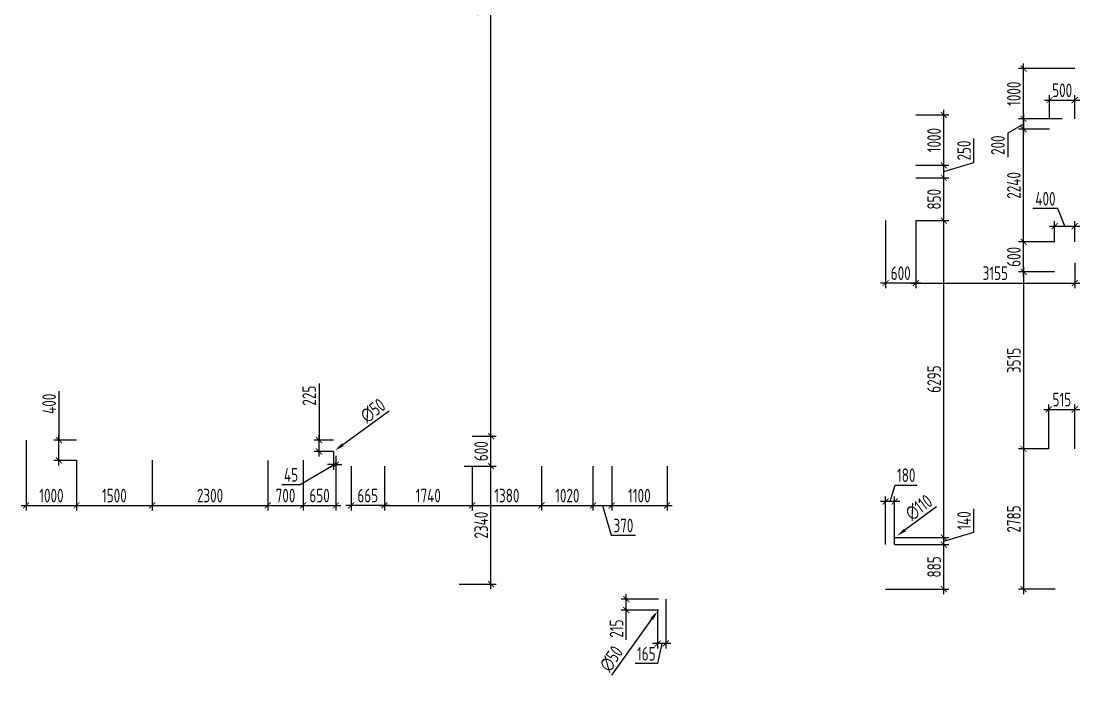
# Model space of a CAD drawing. Header units: millimetres. Extents: x -346952 to 536090, y 55086 to 131231.
# Drawn here: x 58072 to 79092, y 59853 to 72939 of the extents above; entities that cross this region are included whole.
import ezdxf

# ---------------------------------------------------------------- set-up
doc = ezdxf.new("R2010")
doc.units = ezdxf.units.MM
doc.layers.add('РАЗМЕРЫ КРОВЛИ ОВ', color=204, linetype='Continuous')
doc.layers.get('0').off()
doc.styles.add('ISOCPEUR', font='isocpeur.ttf', dxfattribs={"width": 0.7})
doc.dimstyles.new('R_100', dxfattribs={"dimtxt": 270, "dimasz": 120, "dimexe": 100, "dimexo": 0, "dimgap": 60, "dimtad": 1, "dimdec": 0, "dimrnd": 5, "dimzin": 0, "dimdsep": 46, "dimtxsty": 'ISOCPEUR', "dimblk": 'ARCHTICK', "dimcen": 0, "dimdle": 100, "dimclrd": 256, "dimclre": 256, "dimclrt": 256, "dimadec": 0, "dimazin": 0, "dimtfac": 2, "dimtdec": 0, "dimtofl": 0, "dimtmove": 1, "dimatfit": 3, "dimfxl": 1, "dimtvp": 3, "dimtolj": 1, "dimtzin": 0, "dimarcsym": 0})

# ---------------------------------------------------------------- blocks, each defined once
blk = doc.blocks.new('_ArchTick')
at = {"color": 0, "linetype": 'ByBlock', "const_width": 0.15}
blk.add_lwpolyline([(-0.5, -0.5), (0.5, 0.5)], dxfattribs=at)
blk = doc.blocks.new('*D2872')
at = {"layer": 'РАЗМЕРЫ КРОВЛИ ОВ', "lineweight": -2, "transparency": 16777216}
for p, q in [((58172, 64616), (58172, 63219)), ((59173, 64215), (59173, 63219)), ((58072, 63319), (59273, 63319))]:
    blk.add_line(p, q, dxfattribs=at)
at = {"layer": 'РАЗМЕРЫ КРОВЛИ ОВ', "lineweight": -2, "transparency": 16777216, "xscale": 120, "yscale": 120, "zscale": 120, "rotation": 180}
blk.add_blockref('_ArchTick', (58172, 63319), dxfattribs=at)
at = {"layer": 'РАЗМЕРЫ КРОВЛИ ОВ', "lineweight": -2, "transparency": 16777216, "xscale": 120, "yscale": 120, "zscale": 120}
blk.add_blockref('_ArchTick', (59173, 63319), dxfattribs=at)
at = {"layer": 'РАЗМЕРЫ КРОВЛИ ОВ', "transparency": 16777216, "insert": (58673, 63514), "char_height": 270, "attachment_point": 5, "style": 'ISOCPEUR'}
blk.add_mtext('\\A1;1000', dxfattribs=at)
blk = doc.blocks.new('*D2873')
at = {"layer": 'РАЗМЕРЫ КРОВЛИ ОВ', "lineweight": -2, "transparency": 16777216}
for p, q in [((59173, 64215), (59173, 63219)), ((60672, 64215), (60672, 63219)), ((59073, 63319), (60772, 63319))]:
    blk.add_line(p, q, dxfattribs=at)
at = {"layer": 'РАЗМЕРЫ КРОВЛИ ОВ', "lineweight": -2, "transparency": 16777216, "xscale": 120, "yscale": 120, "zscale": 120, "rotation": 180}
blk.add_blockref('_ArchTick', (59173, 63319), dxfattribs=at)
at = {"layer": 'РАЗМЕРЫ КРОВЛИ ОВ', "lineweight": -2, "transparency": 16777216, "xscale": 120, "yscale": 120, "zscale": 120}
blk.add_blockref('_ArchTick', (60672, 63319), dxfattribs=at)
at = {"layer": 'РАЗМЕРЫ КРОВЛИ ОВ', "transparency": 16777216, "insert": (59923, 63514), "char_height": 270, "attachment_point": 5, "style": 'ISOCPEUR'}
blk.add_mtext('\\A1;1500', dxfattribs=at)
blk = doc.blocks.new('*D2874')
at = {"layer": 'РАЗМЕРЫ КРОВЛИ ОВ', "lineweight": -2, "transparency": 16777216}
for p, q in [((60672, 64215), (60672, 63219)), ((62971, 64213), (62971, 63219)), ((60572, 63319), (63071, 63319))]:
    blk.add_line(p, q, dxfattribs=at)
at = {"layer": 'РАЗМЕРЫ КРОВЛИ ОВ', "lineweight": -2, "transparency": 16777216, "xscale": 120, "yscale": 120, "zscale": 120, "rotation": 180}
blk.add_blockref('_ArchTick', (60672, 63319), dxfattribs=at)
at = {"layer": 'РАЗМЕРЫ КРОВЛИ ОВ', "lineweight": -2, "transparency": 16777216, "xscale": 120, "yscale": 120, "zscale": 120}
blk.add_blockref('_ArchTick', (62971, 63319), dxfattribs=at)
at = {"layer": 'РАЗМЕРЫ КРОВЛИ ОВ', "transparency": 16777216, "insert": (61822, 63514), "char_height": 270, "attachment_point": 5, "style": 'ISOCPEUR'}
blk.add_mtext('\\A1;2300', dxfattribs=at)
blk = doc.blocks.new('*D2875')
at = {"layer": 'РАЗМЕРЫ КРОВЛИ ОВ', "lineweight": -2, "transparency": 16777216}
for p, q in [((62971, 64213), (62971, 63219)), ((63671, 64215), (63671, 63219)), ((62871, 63319), (63771, 63319))]:
    blk.add_line(p, q, dxfattribs=at)
at = {"layer": 'РАЗМЕРЫ КРОВЛИ ОВ', "lineweight": -2, "transparency": 16777216, "xscale": 120, "yscale": 120, "zscale": 120, "rotation": 180}
blk.add_blockref('_ArchTick', (62971, 63319), dxfattribs=at)
at = {"layer": 'РАЗМЕРЫ КРОВЛИ ОВ', "lineweight": -2, "transparency": 16777216, "xscale": 120, "yscale": 120, "zscale": 120}
blk.add_blockref('_ArchTick', (63671, 63319), dxfattribs=at)
at = {"layer": 'РАЗМЕРЫ КРОВЛИ ОВ', "transparency": 16777216, "insert": (63321, 63514), "char_height": 270, "attachment_point": 5, "style": 'ISOCPEUR'}
blk.add_mtext('\\A1;700', dxfattribs=at)
blk = doc.blocks.new('*D2876')
at = {"layer": 'РАЗМЕРЫ КРОВЛИ ОВ', "lineweight": -2, "transparency": 16777216}
for p, q in [((63671, 64215), (63671, 63219)), ((64322, 64197), (64322, 63219)), ((63571, 63319), (64422, 63319))]:
    blk.add_line(p, q, dxfattribs=at)
at = {"layer": 'РАЗМЕРЫ КРОВЛИ ОВ', "lineweight": -2, "transparency": 16777216, "xscale": 120, "yscale": 120, "zscale": 120, "rotation": 180}
blk.add_blockref('_ArchTick', (63671, 63319), dxfattribs=at)
at = {"layer": 'РАЗМЕРЫ КРОВЛИ ОВ', "lineweight": -2, "transparency": 16777216, "xscale": 120, "yscale": 120, "zscale": 120}
blk.add_blockref('_ArchTick', (64322, 63319), dxfattribs=at)
at = {"layer": 'РАЗМЕРЫ КРОВЛИ ОВ', "transparency": 16777216, "insert": (63997, 63514), "char_height": 270, "attachment_point": 5, "style": 'ISOCPEUR'}
blk.add_mtext('\\A1;650', dxfattribs=at)
blk = doc.blocks.new('*D2877')
at = {"layer": 'РАЗМЕРЫ КРОВЛИ ОВ', "lineweight": -2, "transparency": 16777216}
for p, q in [((58823, 65587), (58823, 64615)), ((59172, 64615), (58723, 64615)), ((58823, 64113), (58823, 64715)), ((59172, 64213), (58723, 64213))]:
    blk.add_line(p, q, dxfattribs=at)
at = {"layer": 'РАЗМЕРЫ КРОВЛИ ОВ', "lineweight": -2, "transparency": 16777216, "xscale": 120, "yscale": 120, "zscale": 120}
for p, rotation in [((58823, 64615), 90), ((58823, 64213), 270)]:
    blk.add_blockref('_ArchTick', p, dxfattribs=dict(at, rotation=rotation))
at = {"layer": 'РАЗМЕРЫ КРОВЛИ ОВ', "transparency": 16777216, "insert": (58628, 65338), "char_height": 270, "attachment_point": 5, "rotation": 90, "style": 'ISOCPEUR'}
blk.add_mtext('\\A1;400', dxfattribs=at)
blk = doc.blocks.new('*D2878')
at = {"layer": 'РАЗМЕРЫ КРОВЛИ ОВ', "lineweight": -2, "transparency": 16777216}
for p, q in [((63987, 65738), (63987, 64616)), ((64276, 64616), (63887, 64616)), ((63987, 64290), (63987, 64716)), ((64276, 64390), (63887, 64390))]:
    blk.add_line(p, q, dxfattribs=at)
at = {"layer": 'РАЗМЕРЫ КРОВЛИ ОВ', "lineweight": -2, "transparency": 16777216, "xscale": 120, "yscale": 120, "zscale": 120}
for p, rotation in [((63987, 64616), 90), ((63987, 64390), 270)]:
    blk.add_blockref('_ArchTick', p, dxfattribs=dict(at, rotation=rotation))
at = {"layer": 'РАЗМЕРЫ КРОВЛИ ОВ', "transparency": 16777216, "insert": (63792, 65498), "char_height": 270, "attachment_point": 5, "rotation": 90, "style": 'ISOCPEUR'}
blk.add_mtext('\\A1;225', dxfattribs=at)
blk = doc.blocks.new('*D2961')
at = {"layer": 'РАЗМЕРЫ КРОВЛИ ОВ', "lineweight": -2, "transparency": 16777216}
for p, q in [((64276, 64390), (64276, 64028)), ((64299, 64128), (63614, 63730)), ((64276, 64128), (64156, 64128)), ((64276, 64128), (64322, 64128)), ((64322, 64303), (64322, 64028)), ((64322, 64128), (64442, 64128)), ((63614, 63730), (63248, 63730))]:
    blk.add_line(p, q, dxfattribs=at)
at = {"layer": 'РАЗМЕРЫ КРОВЛИ ОВ', "lineweight": -2, "transparency": 16777216, "xscale": 120, "yscale": 120, "zscale": 120}
blk.add_blockref('_ArchTick', (64276, 64128), dxfattribs=at)
at = {"layer": 'РАЗМЕРЫ КРОВЛИ ОВ', "lineweight": -2, "transparency": 16777216, "xscale": 120, "yscale": 120, "zscale": 120, "rotation": 180}
blk.add_blockref('_ArchTick', (64322, 64128), dxfattribs=at)
at = {"layer": 'РАЗМЕРЫ КРОВЛИ ОВ', "transparency": 16777216, "insert": (63431, 63925), "char_height": 270, "attachment_point": 5, "style": 'ISOCPEUR'}
blk.add_mtext('\\A1;45', dxfattribs=at)
blk = doc.blocks.new('*D2962')
at = {"layer": 'РАЗМЕРЫ КРОВЛИ ОВ', "lineweight": -2, "transparency": 16777216}
for p, q in [((64622, 64096), (64622, 63219)), ((65286, 64096), (65286, 63219)), ((65386, 63319), (64522, 63319))]:
    blk.add_line(p, q, dxfattribs=at)
at = {"layer": 'РАЗМЕРЫ КРОВЛИ ОВ', "lineweight": -2, "transparency": 16777216, "xscale": 120, "yscale": 120, "zscale": 120, "rotation": 180}
blk.add_blockref('_ArchTick', (64622, 63319), dxfattribs=at)
at = {"layer": 'РАЗМЕРЫ КРОВЛИ ОВ', "lineweight": -2, "transparency": 16777216, "xscale": 120, "yscale": 120, "zscale": 120}
blk.add_blockref('_ArchTick', (65286, 63319), dxfattribs=at)
at = {"layer": 'РАЗМЕРЫ КРОВЛИ ОВ', "transparency": 16777216, "insert": (64954, 63514), "char_height": 270, "attachment_point": 5, "style": 'ISOCPEUR'}
blk.add_mtext('\\A1;665', dxfattribs=at)
blk = doc.blocks.new('*D2963')
at = {"layer": 'РАЗМЕРЫ КРОВЛИ ОВ', "lineweight": -2, "transparency": 16777216}
for p, q in [((65286, 64096), (65286, 63219)), ((67026, 64096), (67026, 63219)), ((65186, 63319), (67126, 63319))]:
    blk.add_line(p, q, dxfattribs=at)
at = {"layer": 'РАЗМЕРЫ КРОВЛИ ОВ', "lineweight": -2, "transparency": 16777216, "xscale": 120, "yscale": 120, "zscale": 120, "rotation": 180}
blk.add_blockref('_ArchTick', (65286, 63319), dxfattribs=at)
at = {"layer": 'РАЗМЕРЫ КРОВЛИ ОВ', "lineweight": -2, "transparency": 16777216, "xscale": 120, "yscale": 120, "zscale": 120}
blk.add_blockref('_ArchTick', (67026, 63319), dxfattribs=at)
at = {"layer": 'РАЗМЕРЫ КРОВЛИ ОВ', "transparency": 16777216, "insert": (66156, 63514), "char_height": 270, "attachment_point": 5, "style": 'ISOCPEUR'}
blk.add_mtext('\\A1;1740', dxfattribs=at)
blk = doc.blocks.new('*D2964')
at = {"layer": 'РАЗМЕРЫ КРОВЛИ ОВ', "lineweight": -2, "transparency": 16777216}
for p, q in [((67026, 64096), (67026, 63219)), ((68405, 64096), (68405, 63219)), ((66926, 63319), (68505, 63319))]:
    blk.add_line(p, q, dxfattribs=at)
at = {"layer": 'РАЗМЕРЫ КРОВЛИ ОВ', "lineweight": -2, "transparency": 16777216, "xscale": 120, "yscale": 120, "zscale": 120, "rotation": 180}
blk.add_blockref('_ArchTick', (67026, 63319), dxfattribs=at)
at = {"layer": 'РАЗМЕРЫ КРОВЛИ ОВ', "lineweight": -2, "transparency": 16777216, "xscale": 120, "yscale": 120, "zscale": 120}
blk.add_blockref('_ArchTick', (68405, 63319), dxfattribs=at)
at = {"layer": 'РАЗМЕРЫ КРОВЛИ ОВ', "transparency": 16777216, "insert": (67716, 63514), "char_height": 270, "attachment_point": 5, "style": 'ISOCPEUR'}
blk.add_mtext('\\A1;1380', dxfattribs=at)
blk = doc.blocks.new('*D2965')
at = {"layer": 'РАЗМЕРЫ КРОВЛИ ОВ', "lineweight": -2, "transparency": 16777216}
for p, q in [((68405, 64096), (68405, 63219)), ((69426, 64096), (69426, 63219)), ((68305, 63319), (69526, 63319))]:
    blk.add_line(p, q, dxfattribs=at)
at = {"layer": 'РАЗМЕРЫ КРОВЛИ ОВ', "lineweight": -2, "transparency": 16777216, "xscale": 120, "yscale": 120, "zscale": 120, "rotation": 180}
blk.add_blockref('_ArchTick', (68405, 63319), dxfattribs=at)
at = {"layer": 'РАЗМЕРЫ КРОВЛИ ОВ', "lineweight": -2, "transparency": 16777216, "xscale": 120, "yscale": 120, "zscale": 120}
blk.add_blockref('_ArchTick', (69426, 63319), dxfattribs=at)
at = {"layer": 'РАЗМЕРЫ КРОВЛИ ОВ', "transparency": 16777216, "insert": (68916, 63514), "char_height": 270, "attachment_point": 5, "style": 'ISOCPEUR'}
blk.add_mtext('\\A1;1020', dxfattribs=at)
blk = doc.blocks.new('*D2966')
at = {"layer": 'РАЗМЕРЫ КРОВЛИ ОВ', "lineweight": -2, "transparency": 16777216}
for p, q in [((69426, 64096), (69426, 63219)), ((69797, 64096), (69797, 63219)), ((69326, 63319), (69897, 63319)), ((69612, 63319), (69790, 62724)), ((69790, 62724), (70270, 62724))]:
    blk.add_line(p, q, dxfattribs=at)
at = {"layer": 'РАЗМЕРЫ КРОВЛИ ОВ', "lineweight": -2, "transparency": 16777216, "xscale": 120, "yscale": 120, "zscale": 120, "rotation": 180}
blk.add_blockref('_ArchTick', (69426, 63319), dxfattribs=at)
at = {"layer": 'РАЗМЕРЫ КРОВЛИ ОВ', "lineweight": -2, "transparency": 16777216, "xscale": 120, "yscale": 120, "zscale": 120}
blk.add_blockref('_ArchTick', (69797, 63319), dxfattribs=at)
at = {"layer": 'РАЗМЕРЫ КРОВЛИ ОВ', "transparency": 16777216, "insert": (70030, 62919), "char_height": 270, "attachment_point": 5, "style": 'ISOCPEUR'}
blk.add_mtext('\\A1;370', dxfattribs=at)
blk = doc.blocks.new('*D2967')
at = {"layer": 'РАЗМЕРЫ КРОВЛИ ОВ', "lineweight": -2, "transparency": 16777216}
for p, q in [((69797, 64096), (69797, 63219)), ((70897, 64096), (70897, 63219)), ((69697, 63319), (70997, 63319))]:
    blk.add_line(p, q, dxfattribs=at)
at = {"layer": 'РАЗМЕРЫ КРОВЛИ ОВ', "lineweight": -2, "transparency": 16777216, "xscale": 120, "yscale": 120, "zscale": 120, "rotation": 180}
blk.add_blockref('_ArchTick', (69797, 63319), dxfattribs=at)
at = {"layer": 'РАЗМЕРЫ КРОВЛИ ОВ', "lineweight": -2, "transparency": 16777216, "xscale": 120, "yscale": 120, "zscale": 120}
blk.add_blockref('_ArchTick', (70897, 63319), dxfattribs=at)
at = {"layer": 'РАЗМЕРЫ КРОВЛИ ОВ', "transparency": 16777216, "insert": (70347, 63514), "char_height": 270, "attachment_point": 5, "style": 'ISOCPEUR'}
blk.add_mtext('\\A1;1100', dxfattribs=at)
blk = doc.blocks.new('*D2968')
at = {"layer": 'РАЗМЕРЫ КРОВЛИ ОВ', "lineweight": -2, "transparency": 16777216}
for p, q in [((67401, 61656), (67401, 64196)), ((66871, 64096), (67501, 64096)), ((66767, 61756), (67501, 61756))]:
    blk.add_line(p, q, dxfattribs=at)
at = {"layer": 'РАЗМЕРЫ КРОВЛИ ОВ', "lineweight": -2, "transparency": 16777216, "xscale": 120, "yscale": 120, "zscale": 120}
for p, rotation in [((67401, 64096), 90), ((67401, 61756), 270)]:
    blk.add_blockref('_ArchTick', p, dxfattribs=dict(at, rotation=rotation))
at = {"layer": 'РАЗМЕРЫ КРОВЛИ ОВ', "transparency": 16777216, "insert": (67206, 62926), "char_height": 270, "attachment_point": 5, "rotation": 90, "style": 'ISOCPEUR'}
blk.add_mtext('\\A1;2340', dxfattribs=at)
blk = doc.blocks.new('*D2969')
at = {"layer": 'РАЗМЕРЫ КРОВЛИ ОВ', "lineweight": -2, "transparency": 16777216}
for p, q in [((67401, 63996), (67401, 64796)), ((67026, 64696), (67501, 64696)), ((66871, 64096), (67501, 64096))]:
    blk.add_line(p, q, dxfattribs=at)
at = {"layer": 'РАЗМЕРЫ КРОВЛИ ОВ', "lineweight": -2, "transparency": 16777216, "xscale": 120, "yscale": 120, "zscale": 120}
for p, rotation in [((67401, 64696), 90), ((67401, 64096), 270)]:
    blk.add_blockref('_ArchTick', p, dxfattribs=dict(at, rotation=rotation))
at = {"layer": 'РАЗМЕРЫ КРОВЛИ ОВ', "transparency": 16777216, "insert": (67206, 64396), "char_height": 270, "attachment_point": 5, "rotation": 90, "style": 'ISOCPEUR'}
blk.add_mtext('\\A1;600', dxfattribs=at)
blk = doc.blocks.new('*D2879')
at = {"layer": 'РАЗМЕРЫ КРОВЛИ ОВ', "lineweight": -2, "transparency": 16777216}
for p, q in [((66872, 82033), (67501, 82033)), ((67401, 64596), (67401, 82133)), ((67026, 64696), (67501, 64696))]:
    blk.add_line(p, q, dxfattribs=at)
at = {"layer": 'РАЗМЕРЫ КРОВЛИ ОВ', "lineweight": -2, "transparency": 16777216, "xscale": 120, "yscale": 120, "zscale": 120}
for p, rotation in [((67401, 82033), 90), ((67401, 64696), 270)]:
    blk.add_blockref('_ArchTick', p, dxfattribs=dict(at, rotation=rotation))
at = {"layer": 'РАЗМЕРЫ КРОВЛИ ОВ', "transparency": 16777216, "insert": (67206, 73365), "char_height": 270, "attachment_point": 5, "rotation": 90, "style": 'ISOCPEUR'}
blk.add_mtext('\\A1;17340', dxfattribs=at)
blk = doc.blocks.new('*D2896')
at = {"layer": 'РАЗМЕРЫ КРОВЛИ ОВ', "lineweight": -2, "transparency": 16777216}
for p, q in [((75416, 62539), (76493, 62539)), ((76393, 61556), (76393, 62639)), ((75237, 61656), (76493, 61656))]:
    blk.add_line(p, q, dxfattribs=at)
at = {"layer": 'РАЗМЕРЫ КРОВЛИ ОВ', "lineweight": -2, "transparency": 16777216, "xscale": 120, "yscale": 120, "zscale": 120}
for p, rotation in [((76393, 62539), 90), ((76393, 61656), 270)]:
    blk.add_blockref('_ArchTick', p, dxfattribs=dict(at, rotation=rotation))
at = {"layer": 'РАЗМЕРЫ КРОВЛИ ОВ', "transparency": 16777216, "insert": (76198, 62097), "char_height": 270, "attachment_point": 5, "rotation": 90, "style": 'ISOCPEUR'}
blk.add_mtext('\\A1;885', dxfattribs=at)
blk = doc.blocks.new('*D2882')
at = {"layer": 'РАЗМЕРЫ КРОВЛИ ОВ', "lineweight": -2, "transparency": 16777216}
for p, q in [((76988, 62788), (76988, 63248)), ((75416, 62679), (76493, 62679)), ((76393, 62609), (76988, 62788)), ((76393, 62439), (76393, 62779)), ((75416, 62539), (76493, 62539))]:
    blk.add_line(p, q, dxfattribs=at)
at = {"layer": 'РАЗМЕРЫ КРОВЛИ ОВ', "lineweight": -2, "transparency": 16777216, "xscale": 120, "yscale": 120, "zscale": 120}
for p, rotation in [((76393, 62679), 90), ((76393, 62539), 270)]:
    blk.add_blockref('_ArchTick', p, dxfattribs=dict(at, rotation=rotation))
at = {"layer": 'РАЗМЕРЫ КРОВЛИ ОВ', "transparency": 16777216, "insert": (76793, 63018), "char_height": 270, "attachment_point": 5, "rotation": 90, "style": 'ISOCPEUR'}
blk.add_mtext('\\A1;140', dxfattribs=at)
blk = doc.blocks.new('*D2883')
at = {"layer": 'РАЗМЕРЫ КРОВЛИ ОВ', "lineweight": -2, "transparency": 16777216}
for p, q in [((75837, 68976), (76493, 68976)), ((76393, 62579), (76393, 69076)), ((75416, 62679), (76493, 62679))]:
    blk.add_line(p, q, dxfattribs=at)
at = {"layer": 'РАЗМЕРЫ КРОВЛИ ОВ', "lineweight": -2, "transparency": 16777216, "xscale": 120, "yscale": 120, "zscale": 120}
for p, rotation in [((76393, 68976), 90), ((76393, 62679), 270)]:
    blk.add_blockref('_ArchTick', p, dxfattribs=dict(at, rotation=rotation))
at = {"layer": 'РАЗМЕРЫ КРОВЛИ ОВ', "transparency": 16777216, "insert": (76198, 65828), "char_height": 270, "attachment_point": 5, "rotation": 90, "style": 'ISOCPEUR'}
blk.add_mtext('\\A1;6295', dxfattribs=at)
blk = doc.blocks.new('*D2884')
at = {"layer": 'РАЗМЕРЫ КРОВЛИ ОВ', "lineweight": -2, "transparency": 16777216}
for p, q in [((75837, 69826), (76493, 69826)), ((76393, 68876), (76393, 69926)), ((75837, 68976), (76493, 68976))]:
    blk.add_line(p, q, dxfattribs=at)
at = {"layer": 'РАЗМЕРЫ КРОВЛИ ОВ', "lineweight": -2, "transparency": 16777216, "xscale": 120, "yscale": 120, "zscale": 120}
for p, rotation in [((76393, 69826), 90), ((76393, 68976), 270)]:
    blk.add_blockref('_ArchTick', p, dxfattribs=dict(at, rotation=rotation))
at = {"layer": 'РАЗМЕРЫ КРОВЛИ ОВ', "transparency": 16777216, "insert": (76198, 69401), "char_height": 270, "attachment_point": 5, "rotation": 90, "style": 'ISOCPEUR'}
blk.add_mtext('\\A1;850', dxfattribs=at)
blk = doc.blocks.new('*D2885')
at = {"layer": 'РАЗМЕРЫ КРОВЛИ ОВ', "lineweight": -2, "transparency": 16777216}
for p, q in [((76988, 70129), (76988, 70608)), ((75837, 70076), (76493, 70076)), ((76393, 69726), (76393, 70176)), ((76393, 69951), (76988, 70129)), ((75837, 69826), (76493, 69826))]:
    blk.add_line(p, q, dxfattribs=at)
at = {"layer": 'РАЗМЕРЫ КРОВЛИ ОВ', "lineweight": -2, "transparency": 16777216, "xscale": 120, "yscale": 120, "zscale": 120}
for p, rotation in [((76393, 70076), 90), ((76393, 69826), 270)]:
    blk.add_blockref('_ArchTick', p, dxfattribs=dict(at, rotation=rotation))
at = {"layer": 'РАЗМЕРЫ КРОВЛИ ОВ', "transparency": 16777216, "insert": (76793, 70369), "char_height": 270, "attachment_point": 5, "rotation": 90, "style": 'ISOCPEUR'}
blk.add_mtext('\\A1;250', dxfattribs=at)
blk = doc.blocks.new('*D2889')
at = {"layer": 'РАЗМЕРЫ КРОВЛИ ОВ', "lineweight": -2, "transparency": 16777216}
for p, q in [((75837, 71076), (76493, 71076)), ((76393, 69976), (76393, 71176)), ((75837, 70076), (76493, 70076))]:
    blk.add_line(p, q, dxfattribs=at)
at = {"layer": 'РАЗМЕРЫ КРОВЛИ ОВ', "lineweight": -2, "transparency": 16777216, "xscale": 120, "yscale": 120, "zscale": 120}
for p, rotation in [((76393, 71076), 90), ((76393, 70076), 270)]:
    blk.add_blockref('_ArchTick', p, dxfattribs=dict(at, rotation=rotation))
at = {"layer": 'РАЗМЕРЫ КРОВЛИ ОВ', "transparency": 16777216, "insert": (76198, 70576), "char_height": 270, "attachment_point": 5, "rotation": 90, "style": 'ISOCPEUR'}
blk.add_mtext('\\A1;1000', dxfattribs=at)
blk = doc.blocks.new('*D2890')
at = {"layer": 'РАЗМЕРЫ КРОВЛИ ОВ', "lineweight": -2, "transparency": 16777216}
for p, q in [((75237, 68976), (75237, 67637)), ((75837, 68976), (75837, 67637)), ((75937, 67737), (75137, 67737))]:
    blk.add_line(p, q, dxfattribs=at)
at = {"layer": 'РАЗМЕРЫ КРОВЛИ ОВ', "lineweight": -2, "transparency": 16777216, "xscale": 120, "yscale": 120, "zscale": 120, "rotation": 180}
blk.add_blockref('_ArchTick', (75237, 67737), dxfattribs=at)
at = {"layer": 'РАЗМЕРЫ КРОВЛИ ОВ', "lineweight": -2, "transparency": 16777216, "xscale": 120, "yscale": 120, "zscale": 120}
blk.add_blockref('_ArchTick', (75837, 67737), dxfattribs=at)
at = {"layer": 'РАЗМЕРЫ КРОВЛИ ОВ', "transparency": 16777216, "insert": (75537, 67932), "char_height": 270, "attachment_point": 5, "style": 'ISOCPEUR'}
blk.add_mtext('\\A1;600', dxfattribs=at)
blk = doc.blocks.new('*D2942')
at = {"layer": 'РАЗМЕРЫ КРОВЛИ ОВ', "lineweight": -2, "transparency": 16777216}
for p, q in [((75837, 68976), (75837, 67637)), ((78992, 68136), (78992, 67637)), ((75737, 67737), (79092, 67737))]:
    blk.add_line(p, q, dxfattribs=at)
at = {"layer": 'РАЗМЕРЫ КРОВЛИ ОВ', "lineweight": -2, "transparency": 16777216, "xscale": 120, "yscale": 120, "zscale": 120, "rotation": 180}
blk.add_blockref('_ArchTick', (75837, 67737), dxfattribs=at)
at = {"layer": 'РАЗМЕРЫ КРОВЛИ ОВ', "lineweight": -2, "transparency": 16777216, "xscale": 120, "yscale": 120, "zscale": 120}
blk.add_blockref('_ArchTick', (78992, 67737), dxfattribs=at)
at = {"layer": 'РАЗМЕРЫ КРОВЛИ ОВ', "transparency": 16777216, "insert": (77415, 67932), "char_height": 270, "attachment_point": 5, "style": 'ISOCPEUR'}
blk.add_mtext('\\A1;3155', dxfattribs=at)
blk = doc.blocks.new('*D2936')
at = {"layer": 'РАЗМЕРЫ КРОВЛИ ОВ', "lineweight": -2, "transparency": 16777216}
for p, q in [((70872, 61456), (70872, 60476)), ((70709, 61240), (70709, 60476)), ((70972, 60576), (70609, 60576)), ((70791, 60576), (70705, 60176)), ((70705, 60176), (70264, 60176))]:
    blk.add_line(p, q, dxfattribs=at)
at = {"layer": 'РАЗМЕРЫ КРОВЛИ ОВ', "lineweight": -2, "transparency": 16777216, "xscale": 120, "yscale": 120, "zscale": 120, "rotation": 180}
blk.add_blockref('_ArchTick', (70709, 60576), dxfattribs=at)
at = {"layer": 'РАЗМЕРЫ КРОВЛИ ОВ', "lineweight": -2, "transparency": 16777216, "xscale": 120, "yscale": 120, "zscale": 120}
blk.add_blockref('_ArchTick', (70872, 60576), dxfattribs=at)
at = {"layer": 'РАЗМЕРЫ КРОВЛИ ОВ', "transparency": 16777216, "insert": (70485, 60371), "char_height": 270, "attachment_point": 5, "style": 'ISOCPEUR'}
blk.add_mtext('\\A1;165', dxfattribs=at)
blk = doc.blocks.new('*D2937')
at = {"layer": 'РАЗМЕРЫ КРОВЛИ ОВ', "lineweight": -2, "transparency": 16777216}
for p, q in [((70724, 61456), (69988, 61456)), ((70088, 61140), (70088, 61556)), ((70724, 61240), (69988, 61240)), ((70088, 60651), (70088, 61240))]:
    blk.add_line(p, q, dxfattribs=at)
at = {"layer": 'РАЗМЕРЫ КРОВЛИ ОВ', "lineweight": -2, "transparency": 16777216, "xscale": 120, "yscale": 120, "zscale": 120}
for p, rotation in [((70088, 61456), 90), ((70088, 61240), 270)]:
    blk.add_blockref('_ArchTick', p, dxfattribs=dict(at, rotation=rotation))
at = {"layer": 'РАЗМЕРЫ КРОВЛИ ОВ', "transparency": 16777216, "insert": (69893, 60871), "char_height": 270, "attachment_point": 5, "rotation": 90, "style": 'ISOCPEUR'}
blk.add_mtext('\\A1;215', dxfattribs=at)
blk = doc.blocks.new('*D2934')
at = {"layer": 'РАЗМЕРЫ КРОВЛИ ОВ', "lineweight": -2, "transparency": 16777216}
for p, q in [((75327, 63398), (75424, 63723)), ((75424, 63723), (75866, 63723)), ((75237, 62539), (75237, 63498)), ((75416, 62539), (75416, 63498)), ((75516, 63398), (75137, 63398))]:
    blk.add_line(p, q, dxfattribs=at)
at = {"layer": 'РАЗМЕРЫ КРОВЛИ ОВ', "lineweight": -2, "transparency": 16777216, "xscale": 120, "yscale": 120, "zscale": 120, "rotation": 180}
blk.add_blockref('_ArchTick', (75237, 63398), dxfattribs=at)
at = {"layer": 'РАЗМЕРЫ КРОВЛИ ОВ', "lineweight": -2, "transparency": 16777216, "xscale": 120, "yscale": 120, "zscale": 120}
blk.add_blockref('_ArchTick', (75416, 63398), dxfattribs=at)
at = {"layer": 'РАЗМЕРЫ КРОВЛИ ОВ', "transparency": 16777216, "insert": (75645, 63918), "char_height": 270, "attachment_point": 5, "style": 'ISOCPEUR'}
blk.add_mtext('\\A1;180', dxfattribs=at)
blk = doc.blocks.new('*D3006')
at = {"layer": 'РАЗМЕРЫ КРОВЛИ ОВ', "lineweight": -2, "transparency": 16777216}
for p, q in [((77977, 64540), (77977, 61556)), ((78477, 64440), (77877, 64440)), ((78606, 61656), (77877, 61656))]:
    blk.add_line(p, q, dxfattribs=at)
at = {"layer": 'РАЗМЕРЫ КРОВЛИ ОВ', "lineweight": -2, "transparency": 16777216, "xscale": 120, "yscale": 120, "zscale": 120}
for p, rotation in [((77977, 64440), 90), ((77977, 61656), 270)]:
    blk.add_blockref('_ArchTick', p, dxfattribs=dict(at, rotation=rotation))
at = {"layer": 'РАЗМЕРЫ КРОВЛИ ОВ', "transparency": 16777216, "insert": (77782, 63048), "char_height": 270, "attachment_point": 5, "rotation": 90, "style": 'ISOCPEUR'}
blk.add_mtext('\\A1;2785', dxfattribs=at)
blk = doc.blocks.new('*D3005')
at = {"layer": 'РАЗМЕРЫ КРОВЛИ ОВ', "lineweight": -2, "transparency": 16777216}
for p, q in [((78377, 65226), (79092, 65226)), ((78477, 64440), (78477, 65326)), ((78992, 64440), (78992, 65326))]:
    blk.add_line(p, q, dxfattribs=at)
at = {"layer": 'РАЗМЕРЫ КРОВЛИ ОВ', "lineweight": -2, "transparency": 16777216, "xscale": 120, "yscale": 120, "zscale": 120, "rotation": 180}
blk.add_blockref('_ArchTick', (78477, 65226), dxfattribs=at)
at = {"layer": 'РАЗМЕРЫ КРОВЛИ ОВ', "lineweight": -2, "transparency": 16777216, "xscale": 120, "yscale": 120, "zscale": 120}
blk.add_blockref('_ArchTick', (78992, 65226), dxfattribs=at)
at = {"layer": 'РАЗМЕРЫ КРОВЛИ ОВ', "transparency": 16777216, "insert": (78735, 65421), "char_height": 270, "attachment_point": 5, "style": 'ISOCPEUR'}
blk.add_mtext('\\A1;515', dxfattribs=at)
blk = doc.blocks.new('*D3084')
at = {"layer": 'РАЗМЕРЫ КРОВЛИ ОВ', "lineweight": -2, "transparency": 16777216}
blk.add_line((65382, 65194), (64458, 64522), dxfattribs=at)
at = {"layer": 'РАЗМЕРЫ КРОВЛИ ОВ', "transparency": 16777216}
blk.add_solid([(64438, 64549), (64477, 64495), (64296, 64404)], dxfattribs=at)
at = {"layer": 'РАЗМЕРЫ КРОВЛИ ОВ', "transparency": 16777216, "insert": (65058, 65200), "char_height": 270, "attachment_point": 5, "rotation": 36.0131, "style": 'ISOCPEUR'}
blk.add_mtext('\\A1;∅50', dxfattribs=at)
blk = doc.blocks.new('*D3085')
at = {"layer": 'РАЗМЕРЫ КРОВЛИ ОВ', "lineweight": -2, "transparency": 16777216}
blk.add_line((69799, 59948), (70593, 61057), dxfattribs=at)
at = {"layer": 'РАЗМЕРЫ КРОВЛИ ОВ', "transparency": 16777216}
blk.add_solid([(70566, 61077), (70620, 61038), (70710, 61220)], dxfattribs=at)
at = {"layer": 'РАЗМЕРЫ КРОВЛИ ОВ', "transparency": 16777216, "insert": (69791, 60272), "char_height": 270, "attachment_point": 5, "rotation": 54.4017, "style": 'ISOCPEUR'}
blk.add_mtext('\\A1;∅50', dxfattribs=at)
blk = doc.blocks.new('*D3089')
at = {"layer": 'РАЗМЕРЫ КРОВЛИ ОВ', "lineweight": -2, "transparency": 16777216}
for p, q in [((78992, 71998), (77877, 71998)), ((77977, 70896), (77977, 72098)), ((78742, 70996), (77877, 70996))]:
    blk.add_line(p, q, dxfattribs=at)
at = {"layer": 'РАЗМЕРЫ КРОВЛИ ОВ', "lineweight": -2, "transparency": 16777216, "xscale": 120, "yscale": 120, "zscale": 120}
for p, rotation in [((77977, 71998), 90), ((77977, 70996), 270)]:
    blk.add_blockref('_ArchTick', p, dxfattribs=dict(at, rotation=rotation))
at = {"layer": 'РАЗМЕРЫ КРОВЛИ ОВ', "transparency": 16777216, "insert": (77782, 71497), "char_height": 270, "attachment_point": 5, "rotation": 90, "style": 'ISOCPEUR'}
blk.add_mtext('\\A1;1000', dxfattribs=at)
blk = doc.blocks.new('*D3090')
at = {"layer": 'РАЗМЕРЫ КРОВЛИ ОВ', "lineweight": -2, "transparency": 16777216}
for p, q in [((77977, 71096), (77977, 70695)), ((77977, 70896), (77660, 70714)), ((78742, 70996), (77877, 70996)), ((77660, 70714), (77660, 70235)), ((78492, 70795), (77877, 70795))]:
    blk.add_line(p, q, dxfattribs=at)
at = {"layer": 'РАЗМЕРЫ КРОВЛИ ОВ', "lineweight": -2, "transparency": 16777216, "xscale": 120, "yscale": 120, "zscale": 120}
for p, rotation in [((77977, 70996), 90), ((77977, 70795), 270)]:
    blk.add_blockref('_ArchTick', p, dxfattribs=dict(at, rotation=rotation))
at = {"layer": 'РАЗМЕРЫ КРОВЛИ ОВ', "transparency": 16777216, "insert": (77465, 70475), "char_height": 270, "attachment_point": 5, "rotation": 90, "style": 'ISOCPEUR'}
blk.add_mtext('\\A1;200', dxfattribs=at)
blk = doc.blocks.new('*D3091')
at = {"layer": 'РАЗМЕРЫ КРОВЛИ ОВ', "lineweight": -2, "transparency": 16777216}
for p, q in [((78591, 67957), (77877, 67957)), ((77977, 68057), (77977, 64340)), ((78477, 64440), (77877, 64440))]:
    blk.add_line(p, q, dxfattribs=at)
at = {"layer": 'РАЗМЕРЫ КРОВЛИ ОВ', "lineweight": -2, "transparency": 16777216, "xscale": 120, "yscale": 120, "zscale": 120}
for p, rotation in [((77977, 67957), 90), ((77977, 64440), 270)]:
    blk.add_blockref('_ArchTick', p, dxfattribs=dict(at, rotation=rotation))
at = {"layer": 'РАЗМЕРЫ КРОВЛИ ОВ', "transparency": 16777216, "insert": (77782, 66198), "char_height": 270, "attachment_point": 5, "rotation": 90, "style": 'ISOCPEUR'}
blk.add_mtext('\\A1;3515', dxfattribs=at)
blk = doc.blocks.new('*D3088')
at = {"layer": 'РАЗМЕРЫ КРОВЛИ ОВ', "lineweight": -2, "transparency": 16777216}
for p, q in [((78492, 70996), (78492, 71471)), ((78992, 70996), (78992, 71471)), ((78392, 71371), (79092, 71371))]:
    blk.add_line(p, q, dxfattribs=at)
at = {"layer": 'РАЗМЕРЫ КРОВЛИ ОВ', "lineweight": -2, "transparency": 16777216, "xscale": 120, "yscale": 120, "zscale": 120, "rotation": 180}
blk.add_blockref('_ArchTick', (78492, 71371), dxfattribs=at)
at = {"layer": 'РАЗМЕРЫ КРОВЛИ ОВ', "lineweight": -2, "transparency": 16777216, "xscale": 120, "yscale": 120, "zscale": 120}
blk.add_blockref('_ArchTick', (78992, 71371), dxfattribs=at)
at = {"layer": 'РАЗМЕРЫ КРОВЛИ ОВ', "transparency": 16777216, "insert": (78742, 71566), "char_height": 270, "attachment_point": 5, "style": 'ISOCPEUR'}
blk.add_mtext('\\A1;500', dxfattribs=at)
blk = doc.blocks.new('*D3105')
at = {"layer": 'РАЗМЕРЫ КРОВЛИ ОВ', "lineweight": -2, "transparency": 16777216}
blk.add_line((76245, 63289), (75622, 62830), dxfattribs=at)
at = {"layer": 'РАЗМЕРЫ КРОВЛИ ОВ', "transparency": 16777216}
blk.add_solid([(75602, 62857), (75641, 62804), (75460, 62712)], dxfattribs=at)
at = {"layer": 'РАЗМЕРЫ КРОВЛИ ОВ', "transparency": 16777216, "insert": (75898, 63276), "char_height": 270, "attachment_point": 5, "rotation": 36.3141, "style": 'ISOCPEUR'}
blk.add_mtext('\\A1;∅110', dxfattribs=at)
blk = doc.blocks.new('*D3106')
at = {"layer": 'РАЗМЕРЫ КРОВЛИ ОВ', "lineweight": -2, "transparency": 16777216}
for p, q in [((78591, 68557), (77877, 68557)), ((77977, 67857), (77977, 68657)), ((78591, 67957), (77877, 67957))]:
    blk.add_line(p, q, dxfattribs=at)
at = {"layer": 'РАЗМЕРЫ КРОВЛИ ОВ', "lineweight": -2, "transparency": 16777216, "xscale": 120, "yscale": 120, "zscale": 120}
for p, rotation in [((77977, 68557), 90), ((77977, 67957), 270)]:
    blk.add_blockref('_ArchTick', p, dxfattribs=dict(at, rotation=rotation))
at = {"layer": 'РАЗМЕРЫ КРОВЛИ ОВ', "transparency": 16777216, "insert": (77782, 68257), "char_height": 270, "attachment_point": 5, "rotation": 90, "style": 'ISOCPEUR'}
blk.add_mtext('\\A1;600', dxfattribs=at)
blk = doc.blocks.new('*D3107')
at = {"layer": 'РАЗМЕРЫ КРОВЛИ ОВ', "lineweight": -2, "transparency": 16777216}
for p, q in [((77977, 68457), (77977, 70895)), ((78492, 70795), (77877, 70795)), ((78591, 68557), (77877, 68557))]:
    blk.add_line(p, q, dxfattribs=at)
at = {"layer": 'РАЗМЕРЫ КРОВЛИ ОВ', "lineweight": -2, "transparency": 16777216, "xscale": 120, "yscale": 120, "zscale": 120}
for p, rotation in [((77977, 70795), 90), ((77977, 68557), 270)]:
    blk.add_blockref('_ArchTick', p, dxfattribs=dict(at, rotation=rotation))
at = {"layer": 'РАЗМЕРЫ КРОВЛИ ОВ', "transparency": 16777216, "insert": (77782, 69676), "char_height": 270, "attachment_point": 5, "rotation": 90, "style": 'ISOCPEUR'}
blk.add_mtext('\\A1;2240', dxfattribs=at)
blk = doc.blocks.new('*D3108')
at = {"layer": 'РАЗМЕРЫ КРОВЛИ ОВ', "lineweight": -2, "transparency": 16777216}
for p, q in [((78659, 69216), (78161, 69216)), ((78792, 68867), (78659, 69216)), ((78591, 68557), (78591, 68967)), ((78992, 68557), (78992, 68967)), ((78491, 68867), (79092, 68867))]:
    blk.add_line(p, q, dxfattribs=at)
at = {"layer": 'РАЗМЕРЫ КРОВЛИ ОВ', "lineweight": -2, "transparency": 16777216, "xscale": 120, "yscale": 120, "zscale": 120, "rotation": 180}
blk.add_blockref('_ArchTick', (78591, 68867), dxfattribs=at)
at = {"layer": 'РАЗМЕРЫ КРОВЛИ ОВ', "lineweight": -2, "transparency": 16777216, "xscale": 120, "yscale": 120, "zscale": 120}
blk.add_blockref('_ArchTick', (78992, 68867), dxfattribs=at)
at = {"layer": 'РАЗМЕРЫ КРОВЛИ ОВ', "transparency": 16777216, "insert": (78410, 69411), "char_height": 270, "attachment_point": 5, "style": 'ISOCPEUR'}
blk.add_mtext('\\A1;400', dxfattribs=at)

msp = doc.modelspace()

# ---------------------------------------------------------------- dimensions: what is measured, and where the dimension line sits
at = {"layer": 'РАЗМЕРЫ КРОВЛИ ОВ'}
for base, p1, p2, picture, middle in [((67400.6, 82033.4), (67026.4, 64695.7), (66872.5, 82033.4), '*D2879', (67205.6, 73364.5)), ((77976.6672, 71998.1647), (78742.4626, 70995.6998), (78992.4585, 71998.1647), '*D3089', (77781.6672, 71496.9323)), ((76393.1, 71076), (75837.3, 70075.7), (75837.3, 71076), '*D2889', (76198.1, 70575.9)), ((77976.7, 70795.4), (78591.2, 68556.8), (78492.5, 70795.4), '*D3107', (77781.7, 69676.1)), ((76393.1, 70075.7), (75837.4, 69825.7), (75837.3, 70075.7), '*D2885', (76793.1, 70189.2)), ((76393.1, 69825.7), (75837.4, 68975.7), (75837.4, 69825.7), '*D2884', (76198.1, 69400.7)), ((76393.1, 68975.7), (75416.1, 62679.4), (75837.4, 68975.7), '*D2883', (76198.1, 65827.5)), ((77976.7, 68556.8), (78591.2, 67956.8), (78591.2, 68556.8), '*D3106', (77781.7, 68256.8)), ((77976.7, 64439.5), (78591.2, 67956.8), (78476.7, 64439.5), '*D3091', (77781.7, 66198.2)), ((67400.6, 64695.7), (66871, 64095.7), (67026.4, 64695.7), '*D2969', (67205.6, 64395.7)), ((77976.7, 61655.7), (78476.7, 64439.5), (78606.3, 61655.7), '*D3006', (77781.7, 63047.6)), ((67400.6, 64095.7), (66767.3, 61755.7), (66871, 64095.7), '*D2968', (67205.6, 62925.7)), ((76393.1, 62679.4), (75416.1, 62539.1), (75416.1, 62679.4), '*D2882', (76793.1, 62847.8)), ((76393.1, 62539.1), (75237.5, 61655.7), (75416.1, 62539.1), '*D2896', (76198.1, 62097.4))]:
    dim = msp.add_linear_dim(base=base, p1=p1, p2=p2, angle=90, dimstyle='R_100', override={"dimpost": '\\X'}, dxfattribs=at)
    dim.commit()
    dim.dimension.update_dxf_attribs({"geometry": picture, "text_midpoint": middle})
for base, p1, p2, picture, middle in [((78992.5, 71371), (78492.5, 70995.7), (78992.5, 70995.7), '*D3088', (78742.5, 71566)), ((75237.5, 67736.6), (75837.4, 68975.7), (75237.5, 68975.7), '*D2890', (75537.4, 67931.6)), ((78992.5, 67736.6), (75837.4, 68975.7), (78992.5, 68136.3), '*D2942', (77414.9, 67931.6)), ((78992.5, 65225.7), (78476.7, 64439.5), (78992.5, 64439.5), '*D3005', (78734.6, 65420.7)), ((59172.8, 63319.1), (58172.5, 64615.7), (59172.8, 64214.6), '*D2872', (58672.6, 63514.1)), ((60672.5, 63319.1), (59172.8, 64214.6), (60672.5, 64214.6), '*D2873', (59922.6, 63514.1)), ((63671.1, 63319.1), (62971.1, 64213.4), (63671.1, 64214.6), '*D2875', (63321.1, 63514.1)), ((64322.5, 63319.1), (63671.1, 64214.6), (64322.5, 64197.3), '*D2876', (63996.8, 63514.1)), ((64622.5, 63319.1), (65286.5, 64095.7), (64622.5, 64095.7), '*D2962', (64954.5, 63514.1)), ((67026.4, 63319.1), (65286.5, 64095.7), (67026.4, 64095.7), '*D2963', (66156.4, 63514.1)), ((68405.3, 63319.1), (67026.4, 64095.7), (68405.3, 64095.7), '*D2964', (67715.8, 63514.1)), ((69426.4, 63319.1), (68405.3, 64095.7), (69426.4, 64095.7), '*D2965', (68915.8, 63514.1)), ((69797.5, 63319.1), (69426.4, 64095.7), (69797.5, 64095.7), '*D2966', (69850.4, 62919.1)), ((70897.5, 63319.1), (69797.5, 64095.7), (70897.5, 64095.7), '*D2967', (70347.5, 63514.1)), ((75237.5, 63397.9), (75416.1, 62539.1), (75237.5, 62539.1), '*D2934', (75484.3, 63917.9))]:
    dim = msp.add_linear_dim(base=base, p1=p1, p2=p2, dimstyle='R_100', override={"dimpost": '\\X'}, dxfattribs=at)
    dim.commit()
    dim.dimension.update_dxf_attribs({"geometry": picture, "text_midpoint": middle})
for base, p1, p2, picture, middle in [((77976.7, 70795.4), (78742.5, 70995.7), (78492.5, 70795.4), '*D3090', (77660.2, 70654.3)), ((63986.8, 64615.7), (64275.5, 64389.7), (64275.5, 64615.7), '*D2878', (63796.8, 65498.5)), ((58823.1, 64614.6), (59172.5, 64213.4), (59172.5, 64614.6), '*D2877', (58941.7, 65338)), ((70087.7455, 61455.6825), (70724.2783, 61240.2232), (70724.2783, 61455.6825), '*D2937', (70206.1262, 60871.2961))]:
    dim = msp.add_linear_dim(base=base, p1=p1, p2=p2, angle=90, dimstyle='R_100', override={"dimpost": '\\X'}, dxfattribs=at)
    dim.commit()
    dim.dimension.update_dxf_attribs({"geometry": picture, "text_midpoint": middle, "dimtype": 160})
for base, p1, p2, picture, middle in [((78992.5, 68867.1), (78591.2, 68556.8), (78992.5, 68556.8), '*D3108', (78599.2, 69215.6)), ((64322.5, 64127.9), (64275.5, 64389.7), (64322.5, 64303.3), '*D2961', (63553.9, 63729.9)), ((62971.1, 63319.1), (60672.5, 64214.6), (62971.1, 64213.4), '*D2874', (61821.8, 63319.1)), ((70708.7, 60576.1), (70872.5, 61455.7), (70708.7, 61240.5), '*D2936', (70645.4, 60176.1))]:
    dim = msp.add_linear_dim(base=base, p1=p1, p2=p2, dimstyle='R_100', override={"dimpost": '\\X'}, dxfattribs=at)
    dim.commit()
    dim.dimension.update_dxf_attribs({"geometry": picture, "text_midpoint": middle, "dimtype": 160})
for p1, p2, picture, middle in [((64255.3, 64375), (64295.7, 64404.4), '*D3084', (65172.7, 65041.8)), ((70738.8, 61260.6), (70709.7, 61219.9), '*D3085', (69949.9, 60158.6))]:
    dim = msp.add_diameter_dim_2p(p1=p1, p2=p2, dimstyle='R_100', override={"dimasz": 200, "dimpost": '\\X', "dimblk1": 'ArchTick', "dimsah": 1}, dxfattribs=at)
    dim.commit()
    dim.dimension.update_dxf_attribs({"geometry": picture, "text_midpoint": middle, "dimtype": 163})
dim = msp.add_diameter_dim_2p(p1=(75371.8, 62646.8), p2=(75460.4, 62712), dimstyle='R_100', override={"dimasz": 200, "dimpost": '\\X', "dimblk1": 'ArchTick', "dimsah": 1}, dxfattribs=at)
dim.commit()
dim.dimension.update_dxf_attribs({"geometry": '*D3105', "text_midpoint": (75898.3, 63275.8)})

doc.saveas('drawing.dxf')
